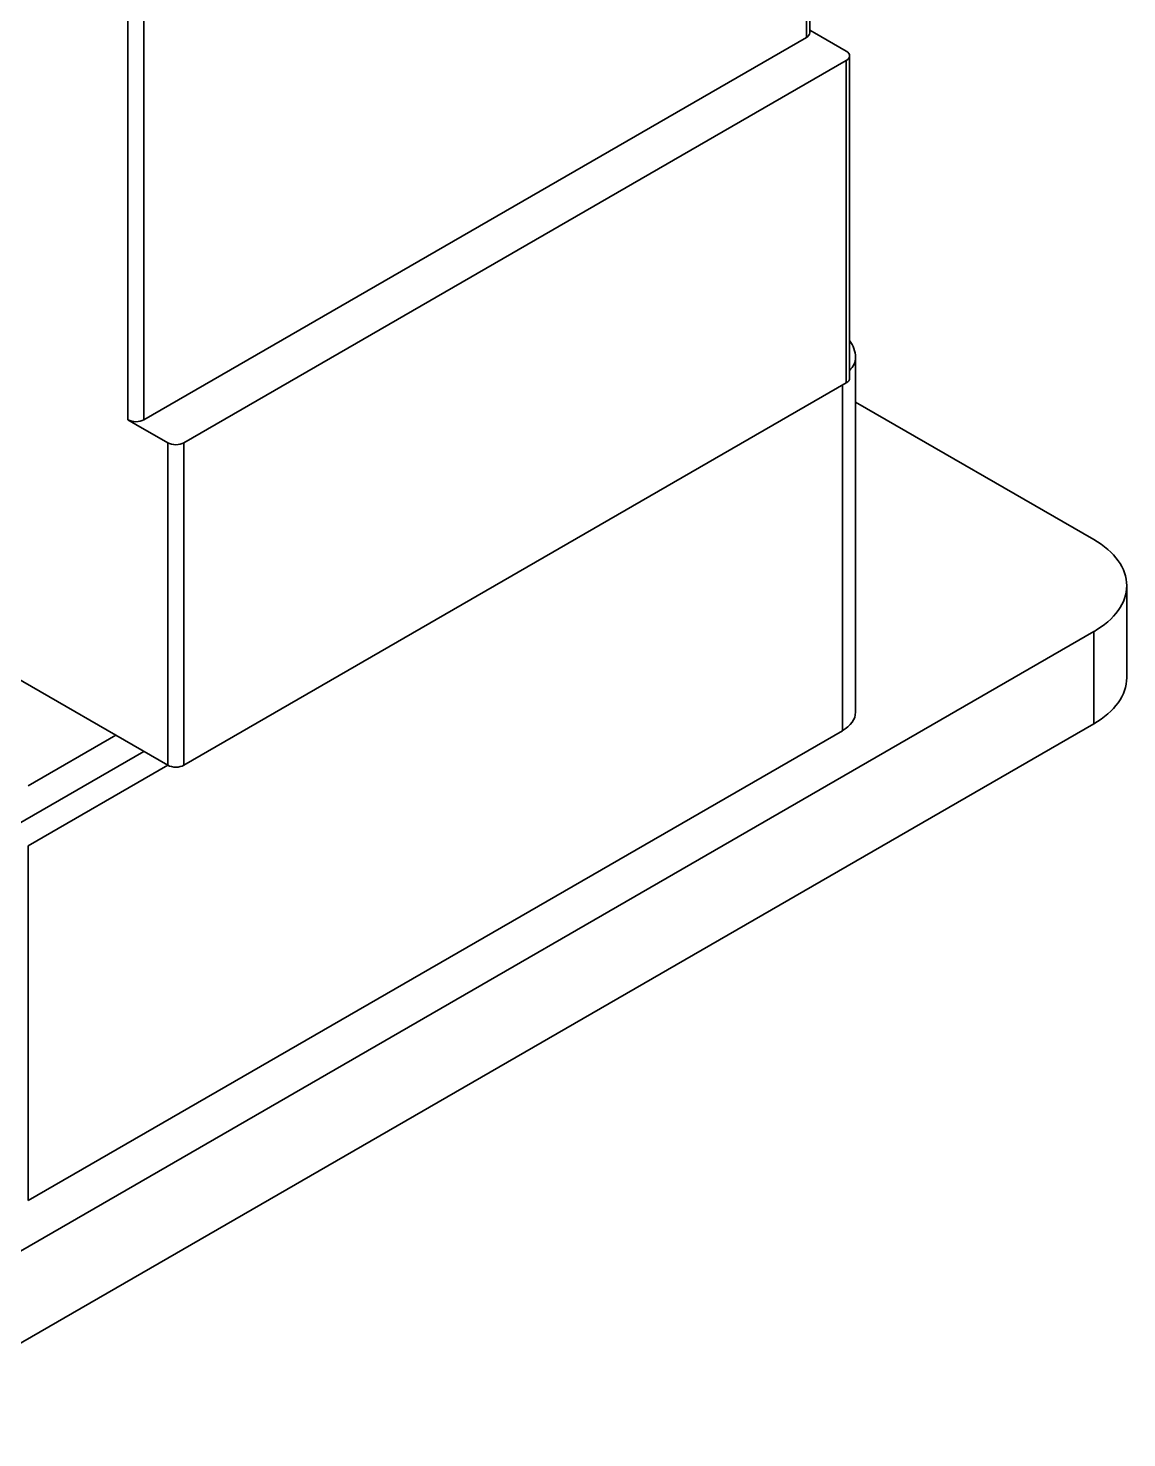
# Model space of a CAD drawing. Header units: millimetres. Extents: x -105 to 105, y -148 to 148.
# Drawn here: x 61.05 to 80.52, y -31.24 to -6.25 of the extents above; entities that cross this region are included whole.
import ezdxf

# ---------------------------------------------------------------- set-up
doc = ezdxf.new("R2010")
doc.units = ezdxf.units.MM
doc.layers.add('粗实线层', color=7, linetype='Continuous', lineweight=35)

msp = doc.modelspace()

# ---------------------------------------------------------------- linework, layer by layer
at = {"layer": '粗实线层', "color": 7, "lineweight": 35, "ltscale": 0.415}
for p, q in [((74.898, -6.334), (74.898, 6.567)), ((74.839, -6.415), (74.839, 6.485)), ((62.818, -13.192), (62.818, -0.292)), ((63.101, -13.192), (63.101, -0.292)), ((74.839, -6.415), (63.101, -13.192)), ((74.898, -6.286), (74.981, -6.334)), ((74.981, -6.334), (75.546, -6.66)), ((75.605, -12.457), (75.605, -6.742)), ((75.546, -6.824), (63.808, -13.601)), ((75.546, -12.539), (75.546, -6.824)), ((75.71, -18.377), (75.71, -12.09)), ((75.546, -12.539), (63.808, -19.316)), ((75.476, -18.704), (75.476, -12.58)), ((75.71, -12.878), (79.93, -15.315)), ((62.96, -13.274), (62.818, -13.192)), ((63.525, -13.601), (62.96, -13.274)), ((63.525, -19.316), (63.525, -13.601)), ((63.808, -19.316), (63.808, -13.601)), ((80.516, -17.765), (80.516, -16.132)), ((79.93, -16.948), (58.01, -29.604)), ((63.525, -19.316), (59.071, -16.744)), ((79.93, -18.581), (79.93, -16.948)), ((79.93, -18.581), (58.01, -31.237)), ((75.476, -18.704), (61.051, -27.032)), ((62.606, -18.785), (61.051, -19.683)), ((63.101, -19.071), (60.838, -20.377)), ((63.525, -19.316), (61.051, -20.745)), ((61.051, -27.032), (61.051, -20.745))]:
    msp.add_line(p, q, dxfattribs=at)
msp.add_arc((75.213, -12.096), 0.497, 0.737, 38.0015, dxfattribs=at)
for centre, major_axis, start_param, end_param in [((74.698, -6.334), (0.2, 0), 5.497787, 6.283185), ((75.405, -6.742), (0.2, 0), 0, 0.785398), ((75.405, -6.742), (0.2, 0), 5.497787, 6.283185), ((74.91, -12.09), (0.8, 0), 5.764994, 6.283185), ((75.405, -12.457), (0.2, 0), 5.497787, 6.283185), ((62.96, -13.111), (0.2, 0), 3.926991, 5.497787), ((63.667, -13.519), (0.2, 0), 3.926991, 5.497787), ((78.516, -16.132), (2, 0), 0, 0.785398), ((78.516, -16.132), (2, 0), 5.497787, 6.283185), ((78.516, -17.765), (2, 0), 5.497787, 6.283185), ((74.91, -18.377), (0.8, 0), 5.497787, 6.283185), ((63.667, -19.234), (0.2, 0), 3.926991, 5.497787)]:
    msp.add_ellipse(centre, major_axis=major_axis, ratio=0.57735, start_param=start_param, end_param=end_param, dxfattribs=at)

doc.saveas('drawing.dxf')
